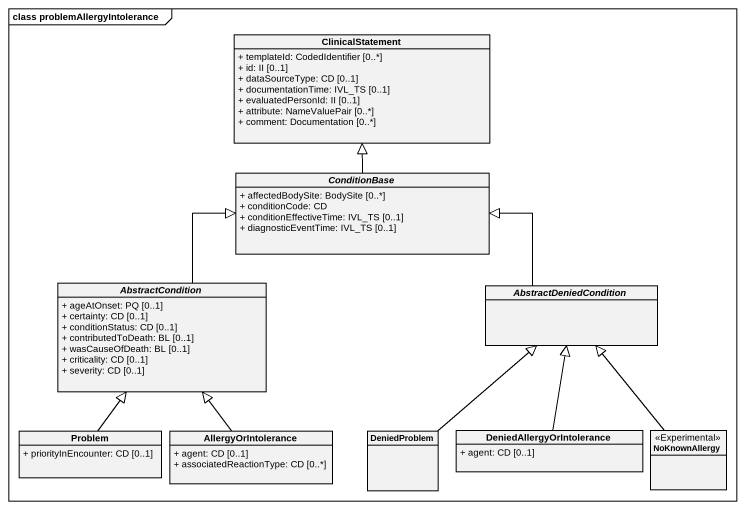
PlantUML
@startuml
mainframe class problemAllergyIntolerance
hide circle
hide empty members
skinparam classAttributeIconSize 0
class ClinicalStatement {
  + templateId: CodedIdentifier [0..*]
  + id: II [0..1]
  + dataSourceType: CD [0..1]
  + documentationTime: IVL_TS [0..1]
  + evaluatedPersonId: II [0..1]
  + attribute: NameValuePair [0..*]
  + comment: Documentation [0..*]
}
abstract class ConditionBase {
  + affectedBodySite: BodySite [0..*]
  + conditionCode: CD
  + conditionEffectiveTime: IVL_TS [0..1]
  + diagnosticEventTime: IVL_TS [0..1]
}
abstract class AbstractCondition {
  + ageAtOnset: PQ [0..1]
  + certainty: CD [0..1]
  + conditionStatus: CD [0..1]
  + contributedToDeath: BL [0..1]
  + wasCauseOfDeath: BL [0..1]
  + criticality: CD [0..1]
  + severity: CD [0..1]
}
abstract class AbstractDeniedCondition
class Problem {
  + priorityInEncounter: CD [0..1]
}
class AllergyOrIntolerance {
  + agent: CD [0..1]
  + associatedReactionType: CD [0..*]
}
class DeniedProblem
class DeniedAllergyOrIntolerance {
  + agent: CD [0..1]
}
class NoKnownAllergy <<Experimental>>
ConditionBase -up-|> ClinicalStatement
AbstractCondition -up-|> ConditionBase
AbstractDeniedCondition -left-|> ConditionBase
Problem -up-|> AbstractCondition
AllergyOrIntolerance -up-|> AbstractCondition
DeniedProblem -up-|> AbstractDeniedCondition
DeniedAllergyOrIntolerance -up-|> AbstractDeniedCondition
NoKnownAllergy -up-|> AbstractDeniedCondition
@enduml
